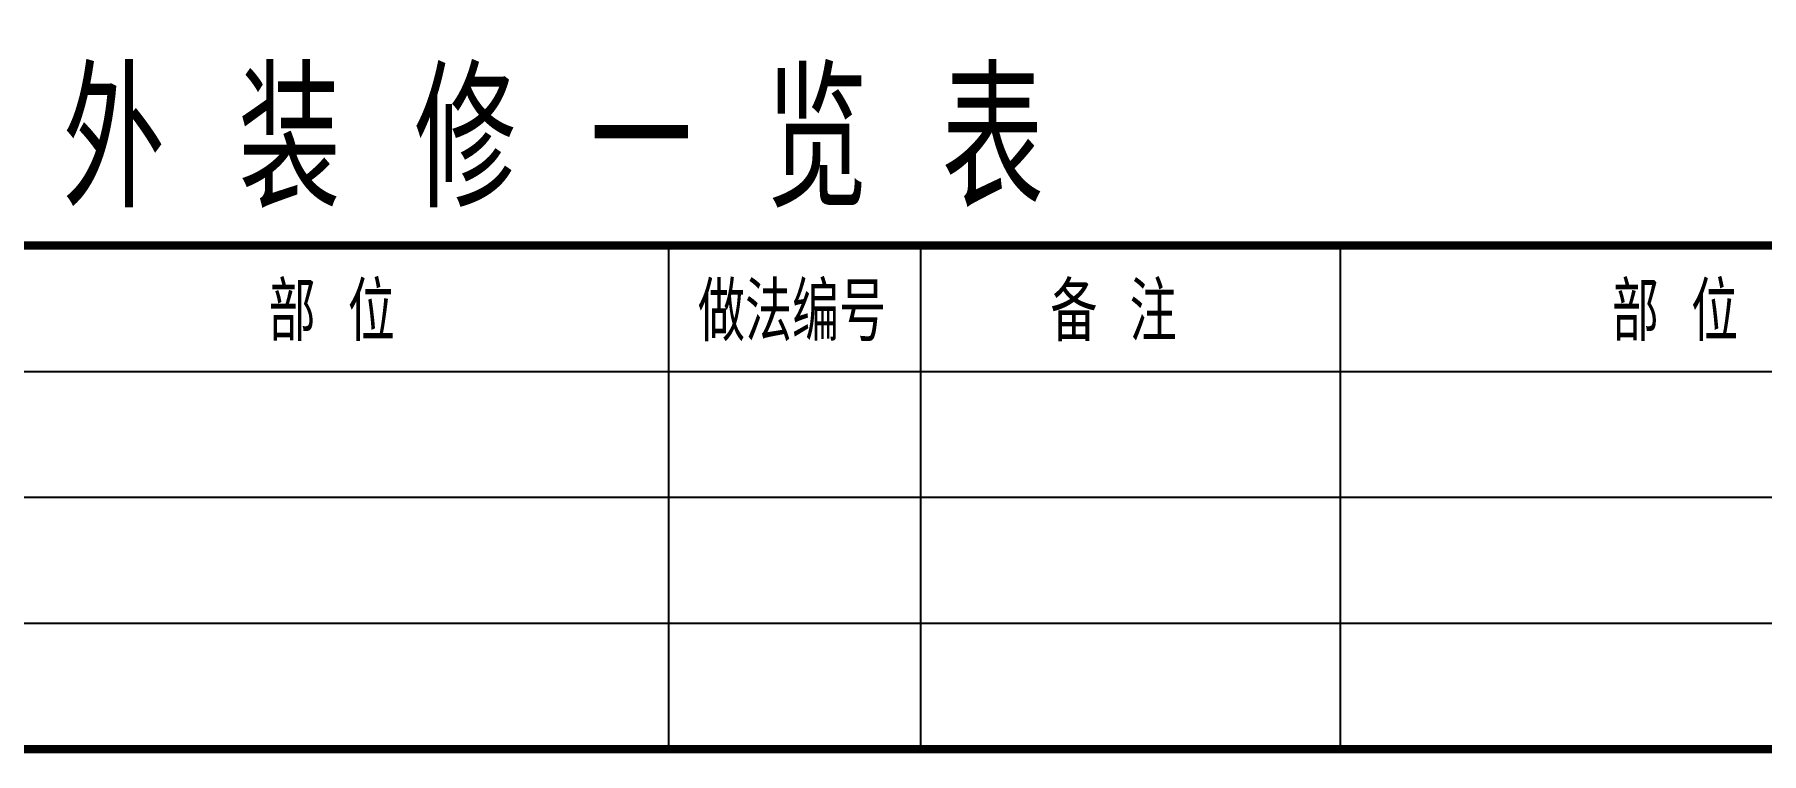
# Model space of a CAD drawing. Extents: x 93518 to 937116, y -359949 to 58022.
# Drawn here: x 769836 to 780120, y -34262 to -29982 of the extents above; entities that cross this region are included whole.
import ezdxf

# ---------------------------------------------------------------- set-up
doc = ezdxf.new("R2010")
doc.units = 0
doc.header["$LTSCALE"] = 1000
doc.header["$MEASUREMENT"] = 0
doc.layers.add('PUB_TEXT', color=7, linetype='CONTINUOUS')
doc.layers.add('工程做法表', color=251, linetype='CONTINUOUS')
doc.styles.add('BIGFONT', font='geditxt.shx', dxfattribs={"bigfont": 'hztxt.shx'})
doc.styles.add('HZ', font='geditxt.shx', dxfattribs={"width": 0.8, "bigfont": 'dxt.shx'})

msp = doc.modelspace()

# ---------------------------------------------------------------- linework, layer by layer
at = {"layer": '工程做法表'}
for p, q in [((773613.9, -34237.3), (773613.9, -31237.3)), ((775113.9, -34237.3), (775113.9, -31237.3)), ((777613.9, -34237.3), (777613.9, -31237.3)), ((761614, -31987.3), (785614, -31987.3)), ((761614, -32737.3), (785614, -32737.3)), ((761614, -33487.3), (785614, -33487.3)), ((761614, -34237.3), (785614, -34237.3))]:
    msp.add_line(p, q, dxfattribs=at)
at = {"layer": '工程做法表', "const_width": 50}
for points in [[(785614, 14689.4), (785614, -34237.3), (761614, -34237.3), (761614, 14689.4)], [(785614, -31237.3), (761614, -31237.3)]]:
    msp.add_lwpolyline(points, dxfattribs=at)

# ---------------------------------------------------------------- texts
at = {"layer": 'PUB_TEXT', "style": 'HZ', "width": 0.8}
msp.add_text(' 外 装 修 一 览 表 ', height=800, dxfattribs=at).set_placement((769564.8, -31010.8))
at = {"layer": 'PUB_TEXT', "linetype": 'Continuous', "style": 'BIGFONT', "width": 0.8}
for s, p in [('部 位', (771229.6, -31807.7)), ('做法编号', (773786.8, -31807.7)), ('备 注', (775885.4, -31807.7)), ('部 位', (779229.6, -31807.7))]:
    msp.add_text(s, height=350, dxfattribs=at).set_placement(p)

doc.saveas('drawing.dxf')
